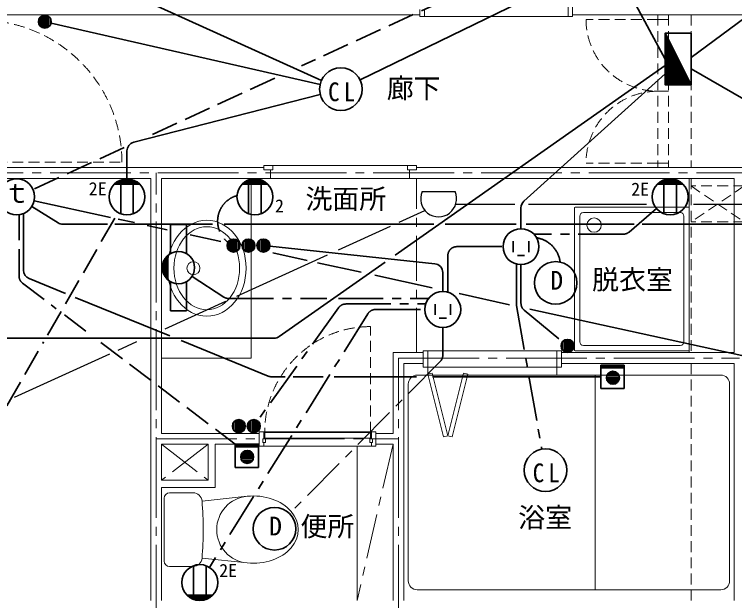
# Model space of a CAD drawing. Units: millimetres at full size, sheet at 1:50; details may follow other scales. Extents: x -9674 to 9699, y -6794 to 6791.
# Drawn here: x -2052 to 1960, y -2247 to 1015 of the extents above; entities that cross this region are included whole.
import ezdxf
from ezdxf.enums import TextEntityAlignment as Align

# ---------------------------------------------------------------- set-up
doc = ezdxf.new("R2010")
doc.units = ezdxf.units.MM
doc.header["$LTSCALE"] = 50
for name, pattern in [('CHAIN1', [8, 5, -1, 1, -1]), ('CHAIN2', [12, 9, -1, 1, -1]), ('DASHED1', [1.8, 1.2, -0.6]), ('DASHED3', [4, 3, -1])]:
    doc.linetypes.add(name, pattern=pattern)
for name, color, linetype, lineweight in [('1-0_芯', 134, 'CHAIN2', 9), ('1-2_間仕切', 134, 'Continuous', 9), ('1-3_建具', 134, 'Continuous', 9), ('1-4_仕上げ', 134, 'Continuous', 9), ('1-5_設備', 134, 'Continuous', 9), ('1-7_その他', 134, 'DASHED1', 9), ('1-C_梁', 134, 'DASHED1', 9), ('1-D_記号', 134, 'CHAIN1', 9), ('2-0_芯', 2, 'Continuous', 35), ('2-E', 2, 'Continuous', 35), ('3-3', 1, 'Continuous', 25), ('3-E', 3, 'Continuous', 35)]:
    doc.layers.add(name, color=color, linetype=linetype, lineweight=lineweight)
doc.layers.add('1-A_文字', color=134, linetype='Continuous')
doc.styles.add('ＭＳ ゴシック', font='')
doc.styles.get('ＭＳ ゴシック').set_extended_font_data('MS Gothic')

msp = doc.modelspace()

# ---------------------------------------------------------------- linework, layer by layer
at = {"layer": '1-0_芯'}
for p, q in [((-8452.5, 132.91), (8157.5, 132.91)), ((-1262.5, -3587.09), (-1262.5, 132.91)), ((87.5, -897.09), (1987.5, -897.09)), ((87.5, -3587.09), (87.5, -897.09)), ((-1262.5, -1347.09), (87.5, -1347.09))]:
    msp.add_line(p, q, dxfattribs=at)
at = {"layer": '1-2_間仕切'}
for p, q in [((-2542.5, 1012.91), (207.5, 1012.91)), ((1057.5, 1012.91), (2013.5, 1012.91)), ((-662.5, 162.91), (-2302.5, 162.91)), ((2013.5, 162.91), (187.5, 162.91)), ((-625, 150.41), (-625, 102.91)), ((150, 150.41), (150, 102.91)), ((-2302.5, 102.91), (-1292.5, 102.91)), ((-1292.5, -2247.09), (-1292.5, 102.91)), ((-1232.5, -1317.09), (-1232.5, 102.91)), ((-1232.5, 102.91), (-625, 102.91)), ((150, 102.91), (1957.5, 102.91)), ((1957.5, 102.91), (1957.5, -867.09)), ((57.5, -1317.09), (57.5, -867.09)), ((57.5, -867.09), (225.5, -867.09)), ((995.5, -867.09), (1957.5, -867.09)), ((117.5, -2247.09), (117.5, -927.09)), ((117.5, -927.09), (225.5, -927.09)), ((995.5, -927.09), (1957.5, -927.09)), ((1957.5, -927.09), (1957.5, -2247.09)), ((-1232.5, -1317.09), (-687.5, -1317.09)), ((-62.5, -1307.09), (-662.5, -1307.09)), ((-37.5, -1317.09), (57.5, -1317.09)), ((-1232.5, -1577.09), (-1232.5, -1377.09)), ((-1232.5, -1377.09), (-972.5, -1377.09)), ((-972.5, -1577.09), (-972.5, -1377.09)), ((-932.5, -1617.09), (-932.5, -1377.09)), ((-932.5, -1377.09), (-687.5, -1377.09)), ((-37.5, -1377.09), (57.5, -1377.09)), ((57.5, -2247.09), (57.5, -1377.09)), ((-972.5, -1577.09), (-1232.5, -1577.09)), ((-932.5, -1617.09), (-1232.5, -1617.09)), ((-1232.5, -2247.09), (-1232.5, -1617.09))]:
    msp.add_line(p, q, dxfattribs=at)
at = {"layer": '1-3_建具'}
for p, q in [((1032.5, 1002.91), (1032.5, 1087.91)), ((1057.5, 1087.91), (1057.5, 1002.91)), ((207.5, 1042.91), (207.5, 1002.91)), ((232.5, 1002.91), (207.5, 1002.91)), ((232.5, 1042.91), (232.5, 1002.91)), ((232.5, 1002.91), (1032.5, 1002.91)), ((1057.5, 1002.91), (1032.5, 1002.91)), ((-662.5, 175.41), (-662.5, 150.41)), ((-612.5, 175.41), (-662.5, 175.41)), ((-612.5, 175.41), (-612.5, 150.41)), ((-612.5, 175.41), (137.5, 175.41)), ((137.5, 175.41), (137.5, 150.41)), ((187.5, 175.41), (137.5, 175.41)), ((187.5, 175.41), (187.5, 150.41)), ((-612.5, 150.41), (-662.5, 150.41)), ((187.5, 150.41), (137.5, 150.41)), ((150, 102.91), (-625, 102.91)), ((225.5, -947.09), (225.5, -857.09)), ((250.5, -857.09), (225.5, -857.09)), ((250.5, -857.09), (250.5, -947.09)), ((970.5, -857.09), (250.5, -857.09)), ((970.5, -947.09), (970.5, -857.09)), ((995.5, -857.09), (970.5, -857.09)), ((995.5, -857.09), (995.5, -947.09)), ((250.5, -947.09), (225.5, -947.09)), ((970.5, -947.09), (250.5, -947.09)), ((995.5, -947.09), (970.5, -947.09)), ((274.75, -981.02), (250.5, -987.09)), ((362.07, -1330.27), (274.75, -981.02)), ((362.07, -1330.27), (449.38, -981.02)), ((449.38, -981.02), (473.63, -987.09)), ((-687.5, -1307.09), (-687.5, -1387.09)), ((-662.5, -1307.09), (-687.5, -1307.09)), ((-662.5, -1347.09), (-662.5, -1307.09)), ((-657.5, -1342.09), (-657.5, -1312.09)), ((-657.5, -1312.09), (-67.5, -1312.09)), ((-67.5, -1312.09), (-67.5, -1342.09)), ((-37.5, -1307.09), (-62.5, -1307.09)), ((-62.5, -1347.09), (-62.5, -1307.09)), ((-37.5, -1307.09), (-37.5, -1387.09)), ((-667.5, -1347.09), (-667.5, -1367.09)), ((-652.5, -1347.09), (-667.5, -1347.09)), ((-67.5, -1342.09), (-657.5, -1342.09)), ((-652.5, -1367.09), (-652.5, -1347.09)), ((-72.5, -1347.09), (-72.5, -1367.09)), ((362.07, -1330.27), (337.81, -1336.34)), ((362.07, -1330.27), (386.32, -1336.34)), ((-662.5, -1387.09), (-687.5, -1387.09)), ((-667.5, -1367.09), (-652.5, -1367.09)), ((-662.5, -1387.09), (-662.5, -1367.09)), ((-662.5, -1387.09), (-62.5, -1387.09)), ((-72.5, -1367.09), (-57.5, -1367.09)), ((-62.5, -1387.09), (-62.5, -1367.09)), ((-37.5, -1387.09), (-62.5, -1387.09))]:
    msp.add_line(p, q, dxfattribs=at)
at = {"layer": '1-3_建具', "linetype": 'DASHED1'}
for p, q in [((1532.5, 1012.91), (1532.5, 162.91)), ((1592.5, 1012.91), (1592.5, 162.91)), ((1532.5, 987.91), (1132.5, 987.91)), ((1532.5, 987.91), (1592.5, 987.91)), ((1532.5, 587.91), (1592.5, 587.91)), ((-2242.5, 192.91), (-1452.5, 192.91)), ((1532.5, 187.91), (1132.5, 187.91)), ((1592.5, 187.91), (1532.5, 187.91)), ((-67.5, -1312.09), (-67.5, -722.09))]:
    msp.add_line(p, q, dxfattribs=at)
at = {"layer": '1-3_建具'}
msp.add_lwpolyline([(-57.5, -1367.09), (-57.5, -1347.09), (-72.5, -1347.09)], dxfattribs=at)
at = {"layer": '1-3_建具', "linetype": 'DASHED1'}
for centre, radius, start, end in [((-2242.5, 192.91), 790, 0, 90), ((1532.5, 987.91), 400, 180, 270), ((1532.5, 187.91), 400, 90, 180), ((-67.5, -1312.09), 590, 90, 180)]:
    msp.add_arc(centre, radius, start, end, dxfattribs=at)
at = {"layer": '1-4_仕上げ'}
msp.add_line((-142.5, -2247.09), (-142.5, -1387.09), dxfattribs=at)
at = {"layer": '1-5_設備'}
for p, q in [((1707.5, 102.91), (1707.5, -867.09)), ((1067.5, -852.09), (1067.5, -62.09)), ((1072.5, -57.09), (1707.5, -57.09)), ((1097.5, -807.09), (1097.5, -107.09)), ((1117.5, -87.09), (1657.5, -87.09)), ((1677.5, -807.09), (1677.5, -107.09)), ((1657.5, -827.09), (1117.5, -827.09)), ((1707.5, -857.09), (1072.5, -857.09)), ((250.5, -947.09), (250.5, -992.09)), ((970.5, -947.09), (970.5, -992.09)), ((192.5, -992.09), (1882.5, -992.09)), ((250.5, -987.09), (337.81, -1336.34)), ((473.63, -987.09), (386.32, -1336.34)), ((1182.5, -992.09), (1182.5, -2187.09)), ((142.5, -1042.09), (142.5, -2137.09)), ((1932.5, -2137.09), (1932.5, -1042.09)), ((-1217.5, -1677.09), (-1217.5, -2027.09)), ((-1187.5, -1647.09), (-1056.25, -1647.09)), ((-1006.41, -1693.09), (-755.35, -1666.44)), ((-1006.41, -2011.08), (-755.35, -2037.74)), ((-1187.5, -2057.09), (-1056.25, -2057.09)), ((1882.5, -2187.09), (192.5, -2187.09))]:
    msp.add_line(p, q, dxfattribs=at)
msp.add_lwpolyline([(-1232.5, -897.09), (-732.5, -897.09), (-732.5, 102.91)], dxfattribs=at)
for centre, radius in [((1177.5, -157.09), 40), ((-1054.26, -397.09), 36)]:
    msp.add_circle(centre, radius, dxfattribs=at)
for centre, radius, start, end in [((1072.5, -62.09), 5, 90, 180), ((1117.5, -107.09), 20, 90, 180), ((1657.5, -107.09), 20, 0, 90), ((1117.5, -807.09), 20, 180, 270), ((1657.5, -807.09), 20, 270, 0), ((1072.5, -852.09), 5, 180, 270), ((192.5, -1042.09), 50, 90, 180), ((1882.5, -1042.09), 50, 0, 90), ((-1187.5, -1677.09), 30, 90, 180), ((-1056.25, -1697.09), 50, 4.58409, 90), ((-738.23, -1852.09), 186.44, 95.26901, 264.731), ((-2989.44, -1852.09), 1989.39, 355.41592, 4.58409), ((-1187.5, -2027.09), 30, 180, 270), ((-1056.25, -2007.09), 50, 270, 355.41592), ((192.5, -2137.09), 50, 180, 270), ((1882.5, -2137.09), 50, 270, 0)]:
    msp.add_arc(centre, radius, start, end, dxfattribs=at)
for major_axis, ratio in [((0, 267), 0.8202), ((0, 231), 0.7922)]:
    msp.add_ellipse((-979.86, -397.09), major_axis=major_axis, ratio=ratio, dxfattribs=at)
msp.add_ellipse((-720.31, -1852.09), major_axis=(250, 0), ratio=0.75, start_param=4.5717765, end_param=7.9945944, dxfattribs=at)
at = {"layer": '1-7_その他'}
for p, q in [((2013.5, 60.51), (1717.5, 60.51)), ((1717.5, 60.51), (2013.5, -139.49)), ((2013.5, 60.51), (1717.5, -139.49)), ((2013.5, -139.49), (1717.5, -139.49))]:
    msp.add_line(p, q, dxfattribs=at)
at = {"layer": '1-7_その他', "linetype": 'CHAIN1'}
for p, q in [((-1232.5, -1377.09), (-972.5, -1577.09)), ((-972.5, -1377.09), (-1232.5, -1577.09)), ((57.5, -1377.09), (-142.5, -2247.09))]:
    msp.add_line(p, q, dxfattribs=at)
at = {"layer": '1-C_梁'}
for p, q in [((1717.5, 1012.91), (1717.5, 162.91)), ((1717.5, 102.91), (1717.5, -867.09)), ((1717.5, -927.09), (1717.5, -2247.09))]:
    msp.add_line(p, q, dxfattribs=at)
at = {"layer": '1-D_記号'}
msp.add_line((187.5, -867.09), (187.5, 102.91), dxfattribs=at)
at = {"layer": '2-0_芯'}
for p, q in [((2552.68, 1392.4), (1717.5, 775.76)), ((1233.84, 1311.68), (-126.08, 651.51)), ((1333.84, 1211.68), (1573.47, 767.09)), ((-1412.8, 1132.62), (-341.17, 648.53)), ((-1901.2, 1005.38), (-1901.2, 944.46)), ((-1891.6, 1009.63), (-1891.6, 940.22)), ((-1882, 1010.93), (-1882, 938.92)), ((-1872.4, 1009.63), (-1872.4, 940.22)), ((-1862.8, 1005.38), (-1862.8, 944.46)), ((-1910.81, 996.53), (-1910.81, 953.32)), ((-1853.19, 996.53), (-1853.19, 953.32)), ((-348.74, 625.99), (-1846.89, 966.93)), ((68.85, -325.05), (1573.47, 730.33)), ((786.76, -23.13), (1573.47, 685.49)), ((3178.68, -130.89), (1717.5, 712)), ((-1386.95, 303.79), (-347.98, 570.14)), ((-1424.53, 255.36), (-1424.53, 99.8)), ((-1477.21, 84.79), (-1371.85, 84.79)), ((-1465.99, 90.79), (-1383.06, 90.79)), ((-1459.53, 93.47), (-1459.53, -93.92)), ((-1448.85, 96.79), (-1400.21, 96.79)), ((-1389.53, 93.47), (-1389.53, -93.92)), ((-659.12, 85.12), (-764.48, 85.12)), ((-670.34, 91.12), (-753.27, 91.12)), ((-746.8, 93.8), (-746.8, -93.6)), ((-687.48, 97.12), (-736.12, 97.12)), ((-676.8, 93.8), (-676.8, -93.6)), ((1653.57, 85.12), (1548.21, 85.12)), ((1642.35, 91.12), (1559.42, 91.12)), ((1565.89, 93.8), (1565.89, -93.6)), ((1625.21, 97.12), (1576.57, 97.12)), ((1635.89, 93.8), (1635.89, -93.6)), ((-1495.94, 69.79), (-1353.11, 69.79)), ((-1492.87, 72.79), (-1356.19, 72.79)), ((-1485.84, 78.79), (-1363.22, 78.79)), ((-640.39, 70.11), (-783.22, 70.11)), ((-643.46, 73.12), (-780.15, 73.12)), ((-650.49, 79.12), (-773.11, 79.12)), ((1672.3, 70.11), (1529.47, 70.11)), ((1669.23, 73.12), (1532.54, 73.12)), ((1662.2, 79.12), (1539.58, 79.12)), ((770.22, -60.28), (770.22, -177.07)), ((-850.25, -240.61), (-850.25, -301.53)), ((-840.65, -236.36), (-840.65, -305.77)), ((-831.05, -235.06), (-831.05, -307.07)), ((-821.45, -236.36), (-821.45, -305.77)), ((-811.84, -240.61), (-811.84, -301.53)), ((-766.9, -240.61), (-766.9, -301.53)), ((-757.3, -236.36), (-757.3, -305.77)), ((-747.7, -235.06), (-747.7, -307.07)), ((-738.1, -236.36), (-738.1, -305.77)), ((-728.5, -240.61), (-728.5, -301.53)), ((-683.55, -240.61), (-683.55, -301.53)), ((-673.95, -236.36), (-673.95, -305.77)), ((-664.35, -235.06), (-664.35, -307.07)), ((-654.75, -236.36), (-654.75, -305.77)), ((-645.15, -240.61), (-645.15, -301.53)), ((-859.85, -249.46), (-859.85, -292.67)), ((-802.24, -249.46), (-802.24, -292.67)), ((-776.51, -249.46), (-776.51, -292.67)), ((-718.89, -249.46), (-718.89, -292.67)), ((-693.16, -249.46), (-693.16, -292.67)), ((-635.55, -249.46), (-635.55, -292.67)), ((289.79, -372.03), (-628.54, -274.86)), ((-1217.42, -435.43), (-1217.42, -352.3)), ((-1211.42, -445.32), (-1211.42, -342.2)), ((-1205.42, -452.98), (-1205.42, -334.53)), ((-1199.42, -459.22), (-1199.42, -328.3)), ((-1196.42, -461.93), (-1196.42, -325.59)), ((-1223.42, -421.02), (-1223.42, -366.5)), ((-576.06, -777.4), (12.87, -364.31)), ((334.53, -421.75), (334.53, -526.69)), ((-1182.64, -633.81), (-1182.64, -471.72)), ((-1092.62, -471.72), (-1092.62, -633.81)), ((-1092.62, -633.81), (-1182.64, -633.81)), ((-604.77, -786.46), (-2717.44, -786.46)), ((1009.99, -798.98), (1009.99, -859.9)), ((1019.59, -794.74), (1019.59, -864.14)), ((1029.2, -793.43), (1029.2, -865.45)), ((1038.8, -794.74), (1038.8, -864.14)), ((1048.4, -798.98), (1048.4, -859.9)), ((1000.39, -807.84), (1000.39, -851.04)), ((1058, -807.84), (1058, -851.04)), ((-811.23, -1241.1), (-811.23, -1310.51)), ((-801.63, -1239.8), (-801.63, -1311.82)), ((-792.03, -1241.1), (-792.03, -1310.51)), ((-727.89, -1241.1), (-727.89, -1310.51)), ((-718.28, -1239.8), (-718.28, -1311.82)), ((-708.68, -1241.1), (-708.68, -1310.51)), ((-830.44, -1254.2), (-830.44, -1297.41)), ((-820.84, -1245.35), (-820.84, -1306.27)), ((-782.43, -1245.35), (-782.43, -1306.27)), ((-772.83, -1254.2), (-772.83, -1297.41)), ((-747.09, -1254.2), (-747.09, -1297.41)), ((-737.49, -1245.35), (-737.49, -1306.27)), ((-699.08, -1245.35), (-699.08, -1306.27)), ((-689.48, -1254.2), (-689.48, -1297.41)), ((-1053.81, -2240.46), (-1053.81, -2053.07)), ((-983.81, -2240.46), (-983.81, -2053.07)), ((-947.4, -2216.78), (-1090.23, -2216.78)), ((-950.47, -2219.79), (-1087.15, -2219.79)), ((-957.5, -2225.79), (-1080.12, -2225.79)), ((-966.13, -2231.79), (-1071.49, -2231.79)), ((-977.35, -2237.79), (-1060.28, -2237.79)), ((-994.49, -2243.79), (-1043.13, -2243.79))]:
    msp.add_line(p, q, dxfattribs=at)
at = {"layer": '2-0_芯', "linetype": 'CHAIN1'}
for p, q in [((1372.07, -195.84), (1524.91, -64.96)), ((1339.55, -207.86), (842.4, -207.86)), ((412.81, -277.07), (670.23, -277.07)), ((362.81, -327.07), (362.81, -530.78)), ((744.71, -595.53), (744.71, -373.75)), ((770.22, -592.75), (770.22, -377.06)), ((-884.91, -557.81), (-1062.12, -442.77)), ((-857.68, -565.87), (-310.91, -565.87)), ((-246.94, -565.87), (255.16, -565.87)), ((-205.57, -596.28), (239.27, -596.28)), ((-246.21, -617.15), (-697.31, -1246.54)), ((-39.86, -626.69), (234.53, -626.69)), ((745.47, -604.19), (886.18, -1404.08)), ((788.45, -631.36), (1001.39, -806.56)), ((-82.25, -650.16), (-965.75, -2061.98)), ((334.53, -881.41), (334.53, -726.68)), ((320.03, -916.62), (-519.17, -1762.67))]:
    msp.add_line(p, q, dxfattribs=at)
at = {"layer": '2-0_芯'}
msp.add_lwpolyline([(-1182.64, -315.8), (-1182.64, -153.71), (-1092.62, -153.71), (-1092.62, -315.8)], dxfattribs=at)
for centre, radius in [((-1882, 974.92), 36.01), ((-1424.53, -0.22), 100.02), ((-711.8, 0.1), 100.02), ((1600.89, 0.1), 100.02), ((770.22, -277.07), 100), ((-831.05, -271.07), 36.01), ((-747.7, -271.07), 36.01), ((-664.35, -271.07), 36.01), ((-1137.63, -393.76), 90.02), ((334.53, -626.69), 100), ((1029.2, -829.44), 36.01), ((-801.63, -1275.81), 36.01), ((-718.28, -1275.81), 36.01), ((-1018.81, -2146.77), 100.02)]:
    msp.add_circle(centre, radius, dxfattribs=at)
for centre, start, end in [((-1374.53, 255.36), 104.37885, 180), ((820.22, -60.28), 132.01048, 180), ((284.53, -421.75), 0, 83.95974), ((-604.77, -736.46), 270, 305.04672)]:
    msp.add_arc(centre, 50, start, end, dxfattribs=at)
at = {"layer": '2-0_芯', "linetype": 'CHAIN1'}
for centre, radius, start, end in [((-771.43, -135.48), 148.11, 105.72973, 232.29939), ((1339.55, -157.86), 50, 270, 310.57453), ((831.58, -383.63), 158.1, 7.48299, 80.7004), ((412.81, -327.07), 50, 90, 180), ((-857.68, -515.87), 50, 237.01193, 270), ((-205.57, -646.28), 50, 90, 144.36985), ((794.71, -595.53), 50, 180, 189.97717), ((820.22, -592.75), 50, 180, 230.55299), ((-39.86, -676.69), 50, 90, 147.96194), ((284.53, -881.41), 50, 315.23301, 360)]:
    msp.add_arc(centre, radius, start, end, dxfattribs=at)
at = {"layer": '2-E'}
for p, q in [((1576.37, 905.33), (1576.37, 623.06)), ((1580.69, 896.69), (1580.69, 623.06)), ((1585.01, 888.05), (1585.01, 623.06)), ((1717.5, 623.06), (1717.5, 911.12)), ((1573.47, 867.09), (1573.47, 667.09)), ((1589.33, 879.41), (1589.33, 623.06)), ((1593.65, 870.77), (1593.65, 623.06)), ((1597.97, 862.13), (1597.97, 623.06)), ((1602.29, 853.49), (1602.29, 623.06)), ((1606.61, 844.85), (1606.61, 623.06)), ((1610.93, 836.21), (1610.93, 623.06)), ((1615.25, 827.57), (1615.25, 623.06)), ((1619.57, 818.93), (1619.57, 623.06)), ((1623.89, 810.29), (1623.89, 623.06)), ((1628.21, 801.65), (1628.21, 623.06)), ((1632.53, 793.01), (1632.53, 623.06)), ((1636.85, 784.37), (1636.85, 623.06)), ((1641.17, 775.73), (1641.17, 623.06)), ((1645.49, 767.09), (1645.49, 623.06)), ((1649.81, 758.45), (1649.81, 623.06)), ((1654.13, 749.81), (1654.13, 623.06)), ((1658.45, 741.17), (1658.45, 623.06)), ((1662.77, 732.53), (1662.77, 623.06)), ((1667.09, 723.89), (1667.09, 623.06)), ((1671.41, 715.25), (1671.41, 623.06)), ((1675.73, 706.61), (1675.73, 623.06)), ((1680.05, 697.97), (1680.05, 623.06)), ((1684.37, 689.33), (1684.37, 623.06)), ((1688.69, 680.69), (1688.69, 623.06)), ((1693.01, 672.05), (1693.01, 623.06)), ((1697.33, 663.41), (1697.33, 623.06)), ((1701.65, 654.77), (1701.65, 623.06)), ((1705.97, 646.13), (1705.97, 623.06)), ((1710.29, 637.49), (1710.29, 623.06)), ((1714.61, 628.85), (1714.61, 623.06)), ((727.15, -247.07), (727.15, -307.07)), ((813.29, -247.07), (813.29, -307.07)), ((790.22, -326.4), (750.22, -326.4)), ((291.45, -596.69), (291.45, -656.69)), ((377.6, -596.69), (377.6, -656.69)), ((354.53, -676.02), (314.53, -676.02))]:
    msp.add_line(p, q, dxfattribs=at)
at = {"layer": '2-E', "linetype": 'DASHED3'}
for p, q in [((-1866.67, -768.84), (-1474.4, -86.92)), ((-2591.61, -2029.09), (-1888.67, -807.09))]:
    msp.add_line(p, q, dxfattribs=at)
at = {"layer": '2-E'}
for points in [[(1573.47, 911.12), (1573.47, 623.06), (1717.5, 623.06)], [(1717.5, 911.12), (1573.47, 911.12), (1717.5, 623.06)]]:
    msp.add_lwpolyline(points, dxfattribs=at)
for centre in [(-232.93, 599.64), (963.35, -479.15), (906.76, -1521.06), (-602.82, -1847)]:
    msp.add_circle(centre, 118.77, dxfattribs=at)
at = {"layer": '3-3'}
for p, q in [((219.45, 29), (402.82, 29)), ((91.95, -140.69), (234.85, -75.7)), ((406.56, -41.01), (735.95, -41.01)), ((812.76, -41.01), (1468.76, -41.01)), ((1730.33, -41.01), (2280.72, -41.01)), ((-247.15, -294.89), (42.94, -162.98)), ((-812.39, -551.94), (-308.35, -322.73)), ((-1211.99, -733.66), (-874.1, -580)), ((-1473.84, -852.74), (-1369.85, -805.45)), ((-2050.49, -1114.97), (-1519.57, -873.54))]:
    msp.add_line(p, q, dxfattribs=at)
msp.add_arc((311.14, -11), 100.03, 156.4305, 23.56947, dxfattribs=at)
at = {"layer": '3-E', "linetype": 'DASHED3'}
for p, q in [((1078.63, 1432.24), (-452, 729.06)), ((-601.48, 660.38), (-1323.68, 328.6)), ((-1440.15, 275.1), (-1947.88, 41.84)), ((-2025.78, -440.46), (-2025.78, -99.06)), ((-2005.96, -480.32), (-1818.18, -622.51)), ((-1772.69, -656.96), (-1623.26, -770.11)), ((-1569.57, -810.77), (-821.77, -1377.01))]:
    msp.add_line(p, q, dxfattribs=at)
at = {"layer": '3-E'}
for p, q in [((-1515.45, -114.33), (-1941.06, -21.27)), ((-1808.68, -144.17), (-1954.03, -53.03)), ((-2000.32, -408.91), (-2000.32, -92.23)), ((-1532.58, -151.8), (-1782.12, -151.8)), ((-948.34, -151.8), (-1491.98, -151.8)), ((-1382.11, -143.49), (-1474.4, -123.31)), ((-1199.98, -183.32), (-1312.52, -158.71)), ((284.38, -151.8), (-883.29, -151.8)), ((743.8, -151.8), (347.12, -151.8)), ((1399.75, -151.8), (799.16, -151.8)), ((3873.2, -151.8), (1445.88, -151.8)), ((-901.2, -248.65), (-1072.11, -211.28)), ((-420.18, -353.83), (-612.8, -311.71)), ((-119.75, -419.52), (-362.62, -366.41)), ((274.88, -505.81), (-44.1, -436.06)), ((-1969.18, -455.22), (-1767.52, -537.35)), ((-1712.74, -559.66), (-1185.73, -774.29)), ((706.56, -600.2), (425.57, -538.76)), ((5785.62, -1710.79), (819.77, -624.95)), ((-1122.07, -800.21), (-637.58, -997.52)), ((1215.44, -936.22), (1215.44, -1066.22)), ((1345.44, -936.22), (1215.44, -936.22)), ((1345.44, -941.22), (1215.44, -941.22)), ((1345.44, -946.22), (1215.44, -946.22)), ((1345.44, -951.22), (1215.44, -951.22)), ((1345.44, -1066.22), (1345.44, -936.22)), ((-618.72, -1001.22), (-544.25, -1001.22)), ((-498.12, -1001.22), (-331.12, -1001.22)), ((-270.22, -1001.22), (187.43, -1001.22)), ((277.85, -1001.22), (1215.44, -1001.22)), ((1247.58, -997), (1316.99, -997)), ((1251.83, -987.4), (1312.75, -987.4)), ((1260.68, -977.79), (1303.89, -977.79)), ((1246.28, -1006.6), (1318.29, -1006.6)), ((1247.58, -1016.2), (1316.99, -1016.2)), ((1251.83, -1025.8), (1312.75, -1025.8)), ((1260.68, -1035.41), (1303.89, -1035.41)), ((1215.44, -1066.22), (1345.44, -1066.22)), ((-821.77, -1377.01), (-821.77, -1507.01)), ((-691.77, -1377.01), (-821.77, -1377.01)), ((-691.77, -1382.01), (-821.77, -1382.01)), ((-691.77, -1387.01), (-821.77, -1387.01)), ((-691.77, -1392.01), (-821.77, -1392.01)), ((-691.77, -1507.01), (-691.77, -1377.01)), ((-789.63, -1437.79), (-720.22, -1437.79)), ((-785.38, -1428.19), (-724.46, -1428.19)), ((-776.53, -1418.59), (-733.32, -1418.59)), ((-790.93, -1447.4), (-718.92, -1447.4)), ((-789.63, -1457), (-720.22, -1457)), ((-785.38, -1466.6), (-724.46, -1466.6)), ((-776.53, -1476.2), (-733.32, -1476.2)), ((-821.77, -1507.01), (-691.77, -1507.01))]:
    msp.add_line(p, q, dxfattribs=at)
for centre, radius in [((-2038.75, 0.09), 100), ((1282.29, -1006.6), 36.01), ((-754.92, -1447.4), 36.01)]:
    msp.add_circle(centre, radius, dxfattribs=at)
for centre, start, end in [((-1782.12, -101.8), 237.91116, 270), ((-1950.32, -408.91), 180, 247.84099), ((-618.72, -951.22), 247.84099, 270)]:
    msp.add_arc(centre, 50, start, end, dxfattribs=at)
at = {"layer": '3-E', "linetype": 'DASHED3'}
msp.add_arc((-1975.78, -440.46), 50, 180, 232.86642, dxfattribs=at)

# ---------------------------------------------------------------- texts
at = {"layer": '1-A_文字', "style": 'ＭＳ ゴシック'}
for s, p in [('廊下', (22.24, 516.45)), ('洗面所', (-430.52, -98.94)), ('脱衣室', (1166.35, -548.51)), ('浴室', (754.99, -1872.72)), ('便所', (-457.86, -1922.27))]:
    msp.add_text(s, height=110, dxfattribs=at).set_placement(p, align=Align.BOTTOM_LEFT)
at = {"layer": '2-0_芯', "color": 7, "style": 'ＭＳ ゴシック'}
for s, p in [('2E', (-1637.55, -13.54)), ('2E', (1383.95, -16.01)), ('2', (-600.07, -108.95)), ('2E', (-910.87, -2138))]:
    msp.add_text(s, height=73.31, dxfattribs=at).set_placement(p, align=Align.BOTTOM_LEFT)
at = {"layer": '2-E', "color": 7, "style": 'ＭＳ ゴシック'}
for s, height, p in [('ｔ', 110, (-2113.75, -65.84)), ('D', 104.5, (933.83, -548.06)), ('D', 104.5, (-632.34, -1915.9))]:
    msp.add_text(s, height=height, dxfattribs=at).set_placement(p, align=Align.BOTTOM_LEFT)
at = {"layer": '2-E', "color": 7, "char_height": 104.5, "attachment_point": 7, "style": 'ＭＳ ゴシック'}
for insert in [(-304.01, 530.73), (835.68, -1589.96)]:
    msp.add_mtext('\\T1.36;\\W0.9;CL', dxfattribs=dict(at, insert=insert))

doc.saveas('drawing.dxf')
